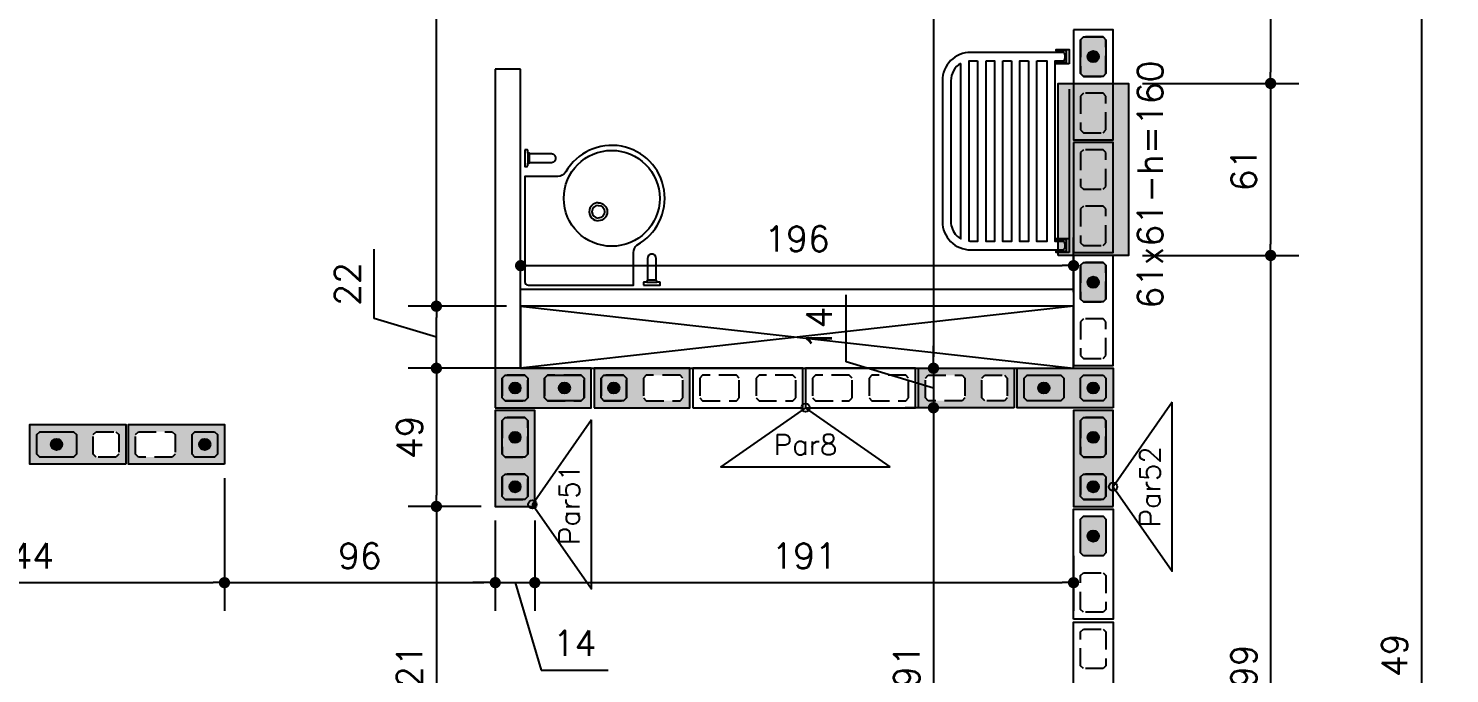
# Model space of a CAD drawing. Extents: x -14651 to 4582, y -13717 to -1290.
# Drawn here: x 2874 to 3378, y -12588 to -12359 of the extents above; entities that cross this region are included whole.
import ezdxf
from ezdxf.enums import TextEntityAlignment as Align

# ---------------------------------------------------------------- set-up
doc = ezdxf.new("R2010")
doc.units = 0
doc.header["$LTSCALE"] = 25
doc.linetypes.add('DASHED2', pattern=[0.375, 0.25, -0.125])
for name, color, linetype in [('213', 252, 'Continuous'), ('241', 2, 'Continuous'), ('247', 50, 'Continuous'), ('248', 100, 'Continuous'), ('ABERTURAS', 53, 'Continuous'), ('ALVENARIA NÃO ESTRUTURAL', 242, 'Continuous'), ('Arranque', 14, 'Continuous'), ('COTA', 1, 'Continuous'), ('FERRO', 5, 'Continuous'), ('Pena_1', 1, 'Continuous'), ('Pena_2', 2, 'Continuous'), ('PROJ', 252, 'Continuous'), ('TJANELA', 2, 'Continuous')]:
    doc.layers.add(name, color=color, linetype=linetype)
doc.styles.add('COTA', font='romans.shx')
doc.styles.add('Texto1', font='romans.shx', dxfattribs={"height": 9})
doc.dimstyles.new('forma', dxfattribs={"dimscale": 5, "dimtxt": 1.8, "dimasz": 0.8, "dimexe": 2, "dimexo": 1, "dimgap": 1, "dimtad": 1, "dimdec": 1, "dimzin": 9, "dimtxsty": 'COTA', "dimblk1": 'DOT', "dimblk2": 'DOT', "dimsah": 1, "dimcen": 0, "dimdle": 1, "dimclrd": 256, "dimclre": 256, "dimclrt": 2, "dimadec": 0, "dimazin": 0, "dimtfac": 1, "dimtdec": 0, "dimtmove": 0, "dimatfit": 3, "dimfxl": 1, "dimtolj": 1, "dimtzin": 0, "dimarcsym": 0})

# ---------------------------------------------------------------- blocks, each defined once
blk = doc.blocks.new('P3515')
at = {"layer": '248'}
h = blk.add_hatch(color=100, dxfattribs=at)
h.paths.add_polyline_path([(17, 7), (-17, 7), (-17, -7), (17, -7)])
h.paths.add_polyline_path([(-5.5, -3.5), (-6.5, -4.5), (-13.5, -4.5), (-14.5, -3.5), (-14.5, 3.5), (-13.5, 4.5), (-6.5, 4.5), (-5.5, 3.5)], flags=16)
h.paths.add_polyline_path([(0.5, 3.5), (1.5, 4.5), (13.5, 4.5), (14.5, 3.5), (14.5, -3.5), (13.5, -4.5), (1.5, -4.5), (0.5, -3.5)], flags=16)
blk.add_lwpolyline([(-17, -7), (17, -7), (17, 7), (-17, 7), (-17, -7)])
at = {"color": 1, "linetype": 'DASHED2'}
for points in [[(-14.5, -3.5), (-13.5, -4.5), (-6.5, -4.5), (-5.5, -3.5), (-5.5, 3.5), (-6.5, 4.5), (-13.5, 4.5), (-14.5, 3.5), (-14.5, -3.5)], [(0.5, -3.5), (1.5, -4.5), (13.5, -4.5), (14.5, -3.5), (14.5, 3.5), (13.5, 4.5), (1.5, 4.5), (0.5, 3.5), (0.5, -3.5)]]:
    blk.add_lwpolyline(points, dxfattribs=at)
blk = doc.blocks.new('P4015', base_point=(5842102.11612, -8124149.02973))
blk.add_lwpolyline([(5842082.61612, -8124156.02973), (5842121.61612, -8124156.02973), (5842121.61612, -8124142.02973), (5842082.61612, -8124142.02973), (5842082.61612, -8124156.02973)])
at = {"color": 1, "linetype": 'DASHED2'}
for points in [[(5842085.11612, -8124152.52973), (5842086.11612, -8124153.52973), (5842098.11612, -8124153.52973), (5842099.11612, -8124152.52973), (5842099.11612, -8124145.52973), (5842098.11612, -8124144.52973), (5842086.11612, -8124144.52973), (5842085.11612, -8124145.52973), (5842085.11612, -8124152.52973)], [(5842105.11612, -8124152.52973), (5842106.11612, -8124153.52973), (5842118.11612, -8124153.52973), (5842119.11612, -8124152.52973), (5842119.11612, -8124145.52973), (5842118.11612, -8124144.52973), (5842106.11612, -8124144.52973), (5842105.11612, -8124145.52973), (5842105.11612, -8124152.52973)]]:
    blk.add_lwpolyline(points, dxfattribs=at)
blk = doc.blocks.new('GR-1409')
at = {"layer": '213'}
h = blk.add_hatch(color=256, dxfattribs=at)
h.paths.add_polyline_path([(-6, 4.5), (-7, 3.5), (-7, -3.5), (-6, -4.5), (6, -4.5), (7, -3.5), (7, 3.5), (6, 4.5)])
h.paths.add_polyline_path([(-2, 0, 1), (2, 0, 1)], flags=16)
at = {"layer": 'Arranque'}
blk.add_hatch(color=256, dxfattribs=at).paths.add_polyline_path([(-2, 0, 1), (2, 0, 1)])
at = {"layer": '213'}
blk.add_lwpolyline([(-7, 3.5), (-6, 4.5), (6, 4.5), (7, 3.5), (7, -3.5), (6, -4.5), (-6, -4.5), (-7, -3.5), (-7, 3.5)], dxfattribs=at)
at = {"layer": 'FERRO', "linetype": 'Continuous'}
blk.add_circle((0, 0), 2, dxfattribs=at)
blk = doc.blocks.new('GR-0909')
at = {"layer": '213'}
h = blk.add_hatch(color=256, dxfattribs=at)
h.paths.add_polyline_path([(3.5, -4.5), (4.5, -3.5), (4.500001, 3.5), (3.500001, 4.5), (-3.499999, 4.5), (-4.499999, 3.5), (-4.5, -3.5), (-3.5, -4.5)])
h.paths.add_polyline_path([(-2, 0, -1), (2, 0, -1)], flags=16)
at = {"layer": 'Arranque'}
blk.add_hatch(color=256, dxfattribs=at).paths.add_polyline_path([(2, 0, 1), (-2, 0, 1)])
at = {"layer": '213'}
blk.add_lwpolyline([(3.500001, 4.5), (4.500001, 3.5), (4.5, -3.5), (3.5, -4.5), (-3.5, -4.5), (-4.5, -3.5), (-4.499999, 3.5), (-3.499999, 4.5), (3.500001, 4.5)], dxfattribs=at)
at = {"layer": 'FERRO', "linetype": 'Continuous'}
blk.add_circle((0, 0), 2, dxfattribs=at)
blk = doc.blocks.new('_IDNPAR_2')
at = {"color": 3}
blk.add_lwpolyline([(1, -0.7), (0, 0), (-1, -0.7)], close=True, dxfattribs=at)
blk.add_circle((0, 0), 0.05, dxfattribs=at)
at = {"layer": '247', "color": 2, "style": 'COTA', "flags": 8}
blk.add_attdef('ID', text='', height=0.24, dxfattribs=at).set_placement((0, -0.438), align=Align.MIDDLE_CENTER)
blk = doc.blocks.new('_Dot')
at = {"color": 0, "linetype": 'ByBlock', "lineweight": -2}
blk.add_line((-0.5, 0), (-1, 0), dxfattribs=at)
at = {"color": 0, "linetype": 'ByBlock', "const_width": 0.5}
blk.add_lwpolyline([(-0.25, 0, 1), (0.25, 0, 1)], format="xyb", close=True, dxfattribs=at)
blk = doc.blocks.new('*D109')
at = {"layer": 'COTA', "lineweight": -2, "transparency": 16777216}
for p, q in [((3263.52, -12014.6), (3324.39, -12014.6)), ((3314.39, -12018.6), (3314.39, -12374.6)), ((3269.02, -12378.6), (3324.39, -12378.6))]:
    blk.add_line(p, q, dxfattribs=at)
at = {"layer": 'Defpoints', "color": 0, "transparency": 16777216}
for p in [(3258.52, -12014.6), (3264.02, -12378.6), (3314.39, -12378.6)]:
    blk.add_point(p, dxfattribs=at)
at = {"layer": 'COTA', "lineweight": -2, "transparency": 16777216, "xscale": 4, "yscale": 4, "zscale": 4}
for p, rotation in [((3314.39, -12014.6), 90), ((3314.39, -12378.6), 270)]:
    blk.add_blockref('_Dot', p, dxfattribs=dict(at, rotation=rotation))
at = {"layer": 'COTA', "color": 2, "transparency": 16777216, "insert": (3304.89, -12196.6), "char_height": 9, "attachment_point": 5, "rotation": 90, "style": 'COTA'}
blk.add_mtext('\\A1;364 ', dxfattribs=at)
blk = doc.blocks.new('*D110')
at = {"layer": 'COTA', "lineweight": -2, "transparency": 16777216}
for p, q in [((3269.02, -12378.6), (3324.39, -12378.6)), ((3314.39, -12382.6), (3314.39, -12435.6)), ((3269.02, -12439.6), (3324.39, -12439.6))]:
    blk.add_line(p, q, dxfattribs=at)
at = {"layer": 'Defpoints', "color": 0, "transparency": 16777216}
for p in [(3264.02, -12378.6), (3264.02, -12439.6), (3314.39, -12439.6)]:
    blk.add_point(p, dxfattribs=at)
at = {"layer": 'COTA', "lineweight": -2, "transparency": 16777216, "xscale": 4, "yscale": 4, "zscale": 4}
for p, rotation in [((3314.39, -12378.6), 90), ((3314.39, -12439.6), 270)]:
    blk.add_blockref('_Dot', p, dxfattribs=dict(at, rotation=rotation))
at = {"layer": 'COTA', "color": 2, "transparency": 16777216, "insert": (3304.89, -12409.1), "char_height": 9, "attachment_point": 5, "rotation": 90, "style": 'COTA'}
blk.add_mtext('\\A1;61 ', dxfattribs=at)
blk = doc.blocks.new('*D111')
at = {"layer": 'COTA', "lineweight": -2, "transparency": 16777216}
for p, q in [((3269.02, -12439.6), (3324.39, -12439.6)), ((3314.39, -12443.6), (3314.39, -12734.6)), ((3269.02, -12738.6), (3324.39, -12738.6))]:
    blk.add_line(p, q, dxfattribs=at)
at = {"layer": 'Defpoints', "color": 0, "transparency": 16777216}
for p in [(3264.02, -12439.6), (3264.02, -12738.6), (3314.39, -12738.6)]:
    blk.add_point(p, dxfattribs=at)
at = {"layer": 'COTA', "lineweight": -2, "transparency": 16777216, "xscale": 4, "yscale": 4, "zscale": 4}
for p, rotation in [((3314.39, -12439.6), 90), ((3314.39, -12738.6), 270)]:
    blk.add_blockref('_Dot', p, dxfattribs=dict(at, rotation=rotation))
at = {"layer": 'COTA', "color": 2, "transparency": 16777216, "insert": (3304.89, -12589.1), "char_height": 9, "attachment_point": 5, "rotation": 90, "style": 'COTA'}
blk.add_mtext('\\A1;299 ', dxfattribs=at)
blk = doc.blocks.new('*D114')
at = {"layer": 'COTA', "lineweight": -2, "transparency": 16777216}
for p, q in [((3263.52, -12014.6), (3377.82, -12014.6)), ((3367.82, -12018.6), (3367.82, -13159.6)), ((3263.52, -13163.6), (3377.82, -13163.6))]:
    blk.add_line(p, q, dxfattribs=at)
at = {"layer": 'Defpoints', "color": 0, "transparency": 16777216}
for p in [(3258.52, -12014.6), (3258.52, -13163.6), (3367.82, -13163.6)]:
    blk.add_point(p, dxfattribs=at)
at = {"layer": 'COTA', "lineweight": -2, "transparency": 16777216, "xscale": 4, "yscale": 4, "zscale": 4}
for p, rotation in [((3367.82, -12014.6), 90), ((3367.82, -13163.6), 270)]:
    blk.add_blockref('_Dot', p, dxfattribs=dict(at, rotation=rotation))
at = {"layer": 'COTA', "color": 2, "transparency": 16777216, "insert": (3358.32, -12589.1), "char_height": 9, "attachment_point": 5, "rotation": 90, "style": 'COTA'}
blk.add_mtext('\\A1;1149 ', dxfattribs=at)
blk = doc.blocks.new('*D154')
at = {"layer": 'COTA', "lineweight": -2, "transparency": 16777216}
for p, q in [((2799.52, -12518.6), (2799.52, -12565.62)), ((2943.52, -12518.6), (2943.52, -12565.62)), ((2803.52, -12555.62), (2939.52, -12555.62))]:
    blk.add_line(p, q, dxfattribs=at)
at = {"layer": 'Defpoints', "color": 0, "transparency": 16777216}
for p in [(2799.52, -12513.6), (2943.52, -12513.6), (2943.52, -12555.62)]:
    blk.add_point(p, dxfattribs=at)
at = {"layer": 'COTA', "lineweight": -2, "transparency": 16777216, "xscale": 4, "yscale": 4, "zscale": 4, "rotation": 180}
blk.add_blockref('_Dot', (2799.52, -12555.62), dxfattribs=at)
at = {"layer": 'COTA', "lineweight": -2, "transparency": 16777216, "xscale": 4, "yscale": 4, "zscale": 4}
blk.add_blockref('_Dot', (2943.52, -12555.62), dxfattribs=at)
at = {"layer": 'COTA', "color": 2, "transparency": 16777216, "insert": (2871.52, -12546.12), "char_height": 9, "attachment_point": 5, "style": 'COTA'}
blk.add_mtext('\\A1;144 ', dxfattribs=at)
blk = doc.blocks.new('*D155')
at = {"layer": 'COTA', "lineweight": -2, "transparency": 16777216}
for p, q in [((2943.52, -12518.6), (2943.52, -12565.62)), ((3039.52, -12533.6), (3039.52, -12565.62)), ((2947.52, -12555.62), (3035.52, -12555.62))]:
    blk.add_line(p, q, dxfattribs=at)
at = {"layer": 'Defpoints', "color": 0, "transparency": 16777216}
for p in [(2943.52, -12513.6), (3039.52, -12528.6), (3039.52, -12555.62)]:
    blk.add_point(p, dxfattribs=at)
at = {"layer": 'COTA', "lineweight": -2, "transparency": 16777216, "xscale": 4, "yscale": 4, "zscale": 4, "rotation": 180}
blk.add_blockref('_Dot', (2943.52, -12555.62), dxfattribs=at)
at = {"layer": 'COTA', "lineweight": -2, "transparency": 16777216, "xscale": 4, "yscale": 4, "zscale": 4}
blk.add_blockref('_Dot', (3039.52, -12555.62), dxfattribs=at)
at = {"layer": 'COTA', "color": 2, "transparency": 16777216, "insert": (2991.52, -12546.12), "char_height": 9, "attachment_point": 5, "style": 'COTA'}
blk.add_mtext('\\A1;96 ', dxfattribs=at)
blk = doc.blocks.new('*D156')
at = {"layer": 'COTA', "lineweight": -2, "transparency": 16777216}
for p, q in [((3039.52, -12533.6), (3039.52, -12565.62)), ((3053.52, -12533.6), (3053.52, -12565.62)), ((3035.52, -12555.62), (3031.52, -12555.62)), ((3039.52, -12555.62), (3053.52, -12555.62)), ((3039.52, -12555.62), (3053.52, -12555.62)), ((3046.52, -12555.62), (3055.82, -12586.62)), ((3057.52, -12555.62), (3061.52, -12555.62)), ((3055.82, -12586.62), (3079.53, -12586.62))]:
    blk.add_line(p, q, dxfattribs=at)
at = {"layer": 'Defpoints', "color": 0, "transparency": 16777216}
for p in [(3039.52, -12528.6), (3053.52, -12528.6), (3053.52, -12555.62)]:
    blk.add_point(p, dxfattribs=at)
at = {"layer": 'COTA', "lineweight": -2, "transparency": 16777216, "xscale": 4, "yscale": 4, "zscale": 4}
blk.add_blockref('_Dot', (3039.52, -12555.62), dxfattribs=at)
at = {"layer": 'COTA', "lineweight": -2, "transparency": 16777216, "xscale": 4, "yscale": 4, "zscale": 4, "rotation": 180}
blk.add_blockref('_Dot', (3053.52, -12555.62), dxfattribs=at)
at = {"layer": 'COTA', "color": 2, "transparency": 16777216, "insert": (3067.67, -12577.12), "char_height": 9, "attachment_point": 5, "style": 'COTA'}
blk.add_mtext('\\A1;14 ', dxfattribs=at)
blk = doc.blocks.new('*D284')
at = {"layer": 'COTA', "lineweight": -2, "transparency": 16777216}
for p, q in [((3197.47, -12028.6), (3204.86, -12028.6)), ((3194.86, -12032.6), (3194.86, -12475.6)), ((3197.47, -12479.6), (3204.86, -12479.6))]:
    blk.add_line(p, q, dxfattribs=at)
at = {"layer": 'Defpoints', "color": 0, "transparency": 16777216}
for p in [(3192.47, -12028.6), (3192.47, -12479.6), (3194.86, -12479.6)]:
    blk.add_point(p, dxfattribs=at)
at = {"layer": 'COTA', "lineweight": -2, "transparency": 16777216, "xscale": 4, "yscale": 4, "zscale": 4}
for p, rotation in [((3194.86, -12028.6), 90), ((3194.86, -12479.6), 270)]:
    blk.add_blockref('_Dot', p, dxfattribs=dict(at, rotation=rotation))
at = {"layer": 'COTA', "color": 2, "transparency": 16777216, "insert": (3185.36, -12254.1), "char_height": 9, "attachment_point": 5, "rotation": 90, "style": 'COTA'}
blk.add_mtext('\\A1;451 ', dxfattribs=at)
blk = doc.blocks.new('*D285')
at = {"layer": 'COTA', "lineweight": -2, "transparency": 16777216}
for p, q in [((3163.86, -12477.3), (3163.86, -12453.58)), ((3194.86, -12475.6), (3194.86, -12471.6)), ((3194.86, -12486.6), (3163.86, -12477.3)), ((3194.86, -12479.6), (3194.86, -12493.6)), ((3194.86, -12479.6), (3194.86, -12493.6)), ((3197.47, -12479.6), (3204.86, -12479.6)), ((3194.03, -12493.6), (3184.86, -12493.6)), ((3194.86, -12497.6), (3194.86, -12501.6))]:
    blk.add_line(p, q, dxfattribs=at)
at = {"layer": 'Defpoints', "color": 0, "transparency": 16777216}
for p in [(3192.47, -12479.6), (3194.86, -12493.6), (3199.03, -12493.6)]:
    blk.add_point(p, dxfattribs=at)
at = {"layer": 'COTA', "lineweight": -2, "transparency": 16777216, "xscale": 4, "yscale": 4, "zscale": 4}
for p, rotation in [((3194.86, -12479.6), 270), ((3194.86, -12493.6), 90)]:
    blk.add_blockref('_Dot', p, dxfattribs=dict(at, rotation=rotation))
at = {"layer": 'COTA', "color": 2, "transparency": 16777216, "insert": (3154.36, -12465.44), "char_height": 9, "attachment_point": 5, "rotation": 90, "style": 'COTA'}
blk.add_mtext('\\A1;14 ', dxfattribs=at)
blk = doc.blocks.new('*D286')
at = {"layer": 'COTA', "lineweight": -2, "transparency": 16777216}
for p, q in [((3194.03, -12493.6), (3184.86, -12493.6)), ((3194.86, -12497.6), (3194.86, -12680.6)), ((3190.11, -12684.6), (3184.86, -12684.6))]:
    blk.add_line(p, q, dxfattribs=at)
at = {"layer": 'Defpoints', "color": 0, "transparency": 16777216}
for p in [(3199.03, -12493.6), (3194.86, -12684.6), (3195.11, -12684.6)]:
    blk.add_point(p, dxfattribs=at)
at = {"layer": 'COTA', "lineweight": -2, "transparency": 16777216, "xscale": 4, "yscale": 4, "zscale": 4}
for p, rotation in [((3194.86, -12493.6), 90), ((3194.86, -12684.6), 270)]:
    blk.add_blockref('_Dot', p, dxfattribs=dict(at, rotation=rotation))
at = {"layer": 'COTA', "color": 2, "transparency": 16777216, "insert": (3185.36, -12589.1), "char_height": 9, "attachment_point": 5, "rotation": 90, "style": 'COTA'}
blk.add_mtext('\\A1;191 ', dxfattribs=at)
blk = doc.blocks.new('*D289')
at = {"layer": 'COTA', "lineweight": -2, "transparency": 16777216}
for p, q in [((3034.52, -12479.6), (3008.64, -12479.6)), ((3018.64, -12483.6), (3018.64, -12524.6)), ((3034.52, -12528.6), (3008.64, -12528.6))]:
    blk.add_line(p, q, dxfattribs=at)
at = {"layer": 'Defpoints', "color": 0, "transparency": 16777216}
for p in [(3039.52, -12479.6), (3018.64, -12528.6), (3039.52, -12528.6)]:
    blk.add_point(p, dxfattribs=at)
at = {"layer": 'COTA', "lineweight": -2, "transparency": 16777216, "xscale": 4, "yscale": 4, "zscale": 4}
for p, rotation in [((3018.64, -12479.6), 90), ((3018.64, -12528.6), 270)]:
    blk.add_blockref('_Dot', p, dxfattribs=dict(at, rotation=rotation))
at = {"layer": 'COTA', "color": 2, "transparency": 16777216, "insert": (3009.14, -12504.1), "char_height": 9, "attachment_point": 5, "rotation": 90, "style": 'COTA'}
blk.add_mtext('\\A1;49 ', dxfattribs=at)
blk = doc.blocks.new('*D290')
at = {"layer": 'COTA', "lineweight": -2, "transparency": 16777216}
for p, q in [((3034.52, -12528.6), (3008.64, -12528.6)), ((3018.64, -12532.6), (3018.64, -12645.6)), ((3034.52, -12649.6), (3008.64, -12649.6))]:
    blk.add_line(p, q, dxfattribs=at)
at = {"layer": 'Defpoints', "color": 0, "transparency": 16777216}
for p in [(3039.52, -12528.6), (3018.64, -12649.6), (3039.52, -12649.6)]:
    blk.add_point(p, dxfattribs=at)
at = {"layer": 'COTA', "lineweight": -2, "transparency": 16777216, "xscale": 4, "yscale": 4, "zscale": 4}
for p, rotation in [((3018.64, -12528.6), 90), ((3018.64, -12649.6), 270)]:
    blk.add_blockref('_Dot', p, dxfattribs=dict(at, rotation=rotation))
at = {"layer": 'COTA', "color": 2, "transparency": 16777216, "insert": (3009.14, -12589.1), "char_height": 9, "attachment_point": 5, "rotation": 90, "style": 'COTA'}
blk.add_mtext('\\A1;121 ', dxfattribs=at)
blk = doc.blocks.new('*D293')
at = {"layer": 'COTA', "lineweight": -2, "transparency": 16777216}
for p, q in [((3029.52, -12028.6), (3008.64, -12028.6)), ((3018.64, -12453.6), (3018.64, -12032.6)), ((3043.52, -12457.6), (3008.64, -12457.6))]:
    blk.add_line(p, q, dxfattribs=at)
at = {"layer": 'Defpoints', "color": 0, "transparency": 16777216}
for p in [(3018.64, -12028.6), (3034.52, -12028.6), (3048.52, -12457.6)]:
    blk.add_point(p, dxfattribs=at)
at = {"layer": 'COTA', "lineweight": -2, "transparency": 16777216, "xscale": 4, "yscale": 4, "zscale": 4}
for p, rotation in [((3018.64, -12028.6), 90), ((3018.64, -12457.6), 270)]:
    blk.add_blockref('_Dot', p, dxfattribs=dict(at, rotation=rotation))
at = {"layer": 'COTA', "color": 2, "transparency": 16777216, "insert": (3009.14, -12243.1), "char_height": 9, "attachment_point": 5, "rotation": 90, "style": 'COTA'}
blk.add_mtext('\\A1;429 ', dxfattribs=at)
blk = doc.blocks.new('*D294')
at = {"layer": 'COTA', "lineweight": -2, "transparency": 16777216}
for p, q in [((3053.52, -12533.6), (3053.52, -12565.62)), ((3244.52, -12546.15), (3244.52, -12565.62)), ((3057.52, -12555.62), (3240.52, -12555.62))]:
    blk.add_line(p, q, dxfattribs=at)
at = {"layer": 'Defpoints', "color": 0, "transparency": 16777216}
for p in [(3053.52, -12528.6), (3244.52, -12541.15), (3244.52, -12555.62)]:
    blk.add_point(p, dxfattribs=at)
at = {"layer": 'COTA', "lineweight": -2, "transparency": 16777216, "xscale": 4, "yscale": 4, "zscale": 4, "rotation": 180}
blk.add_blockref('_Dot', (3053.52, -12555.62), dxfattribs=at)
at = {"layer": 'COTA', "lineweight": -2, "transparency": 16777216, "xscale": 4, "yscale": 4, "zscale": 4}
blk.add_blockref('_Dot', (3244.52, -12555.62), dxfattribs=at)
at = {"layer": 'COTA', "color": 2, "transparency": 16777216, "insert": (3149.02, -12546.12), "char_height": 9, "attachment_point": 5, "style": 'COTA'}
blk.add_mtext('\\A1;191 ', dxfattribs=at)
blk = doc.blocks.new('layout-inferior 2')
at = {"layer": 'ALVENARIA NÃO ESTRUTURAL'}
for p, q in [((28785.58, -12373.6), (28785.58, -12479.6)), ((28794.58, -12373.6), (28785.58, -12373.6)), ((28794.58, -12479.6), (28794.58, -12373.6)), ((28794.58, -12451.6), (28990.58, -12451.6)), ((28794.58, -12451.6), (28990.58, -12451.6)), ((28990.58, -12457.6), (28794.58, -12457.6))]:
    blk.add_line(p, q, dxfattribs=at)
at = {"layer": 'Pena_1'}
for p, q in [((28794.58, -12457.6), (28990.58, -12479.6)), ((28990.58, -12457.6), (28794.58, -12479.6))]:
    blk.add_line(p, q, dxfattribs=at)
at = {"layer": 'Pena_2'}
for p, q in [((28990.58, -12457.6), (28794.58, -12457.6)), ((28990.58, -12479.6), (28990.58, -12457.6)), ((28794.58, -12479.6), (28990.58, -12479.6))]:
    blk.add_line(p, q, dxfattribs=at)
blk.add_lwpolyline([(28794.58, -12457.6), (28794.58, -12479.6)], dxfattribs=at)
at = {"layer": 'PROJ'}
for p, q in [((28989.08, -12380.6), (28989.08, -12437.6)), ((28797.07, -12403.29), (28797.07, -12406.9)), ((28797.77, -12406.6), (28797.77, -12403.6)), ((28842.58, -12448.41), (28839.58, -12448.41)), ((28839.27, -12449.1), (28842.88, -12449.1))]:
    blk.add_line(p, q, dxfattribs=at)
for points in [[(28954.08, -12437.6), (28986.58, -12437.6, 0.414214), (28987.58, -12436.6), (28987.58, -12435.6, 0.414214), (28986.58, -12434.6), (28984.08, -12434.6), (28984.08, -12370.6), (28986.58, -12370.6, 0.414171), (28987.58, -12369.6), (28987.58, -12368.6, 0.414214), (28986.58, -12367.6), (28954.08, -12367.6, 0.414214), (28944.08, -12377.6), (28944.08, -12427.6, 0.414214)], [(28950.61, -12371.49, 0.26453), (28947.08, -12377.7), (28947.08, -12427.58, 0.199638), (28949.13, -12432.53, 0.065744), (28950.62, -12433.66)], [(28956.57, -12370.6), (28956.57, -12434.6), (28954.15, -12434.6, -0.018835), (28953.62, -12434.58), (28953.61, -12370.62, -0.016188), (28954.06, -12370.6)], [(28834.58, -12438.54, -0.216275), (28835.77, -12435.91, 1.324771), (28810.56, -12409.99, -0.246113), (28807.72, -12411.6), (28796.08, -12411.6), (28796.08, -12449, 0.414214), (28797.18, -12450.1), (28834.58, -12450.1), (28834.58, -12438.54)], [(28796.08, -12402.1), (28796.08, -12408.1), (28796.77, -12408.1, 0.36602), (28797.07, -12407.79), (28797.07, -12406.9), (28797.46, -12406.9, 0.368201), (28797.77, -12406.6), (28805.52, -12406.6, 1.035756), (28805.52, -12403.6), (28797.77, -12403.6, 0.368204), (28797.46, -12403.29), (28797.07, -12403.29), (28797.07, -12402.4, 0.36603), (28796.77, -12402.1)], [(28838.08, -12450.1), (28844.08, -12450.1), (28844.08, -12449.41, 0.36602), (28843.77, -12449.1), (28842.88, -12449.1), (28842.88, -12448.71, 0.368201), (28842.58, -12448.41), (28842.58, -12440.65, 1.035756), (28839.58, -12440.65), (28839.58, -12448.41, 0.368204), (28839.27, -12448.71), (28839.27, -12449.1), (28838.38, -12449.1, 0.36603), (28838.08, -12449.41)]]:
    blk.add_lwpolyline(points, format="xyb", close=True, dxfattribs=at)
for points in [[(28989.08, -12371.6), (28984.58, -12371.6), (28984.58, -12371.1), (28988.08, -12371.1), (28988.08, -12367.1), (28984.42, -12367.1), (28984.42, -12366.6), (28989.08, -12366.6)], [(28959.57, -12370.6), (28962.57, -12370.6), (28962.57, -12434.6), (28959.57, -12434.6)], [(28977.57, -12370.6), (28981.06, -12370.6), (28981.08, -12434.6), (28977.57, -12434.6)], [(28989.08, -12438.6), (28984.42, -12438.6), (28984.42, -12438.1), (28988.08, -12438.1), (28988.08, -12434.1), (28984.58, -12434.1), (28984.58, -12433.6), (28989.08, -12433.6)]]:
    blk.add_lwpolyline(points, close=True, dxfattribs=at)
for points in [[(28968.57, -12370.6), (28968.57, -12434.6), (28965.57, -12434.6), (28965.57, -12370.6)], [(28965.57, -12370.6), (28968.57, -12370.6)], [(28974.57, -12370.6), (28974.57, -12434.6), (28971.57, -12434.6), (28971.57, -12370.6), (28974.57, -12370.6)]]:
    blk.add_lwpolyline(points, dxfattribs=at)
for points in [[(28822.08, -12420.9, 1), (28822.08, -12427.3, 1)], [(28822.08, -12421.85, 1), (28822.08, -12426.35, 1)], [(28822.08, -12420.9, -1), (28822.08, -12427.3, -1)], [(28822.08, -12421.85, -1), (28822.08, -12426.35, -1)], [(28834.58, -12438.54, -0.000095), (28834.58, -12438.54, -0.000095)]]:
    blk.add_lwpolyline(points, format="xyb", dxfattribs=at)
blk.add_circle((28826.86, -12419.35), 17, dxfattribs=at)
blk = doc.blocks.new('*D345')
at = {"layer": 'COTA', "lineweight": -2, "transparency": 16777216}
for p, q in [((3048.52, -12452.6), (3048.52, -12433.21)), ((3244.52, -12452.6), (3244.52, -12433.21)), ((3052.52, -12443.21), (3240.52, -12443.21))]:
    blk.add_line(p, q, dxfattribs=at)
at = {"layer": 'Defpoints', "color": 0, "transparency": 16777216}
for p in [(3244.52, -12443.21), (3048.52, -12457.6), (3244.52, -12457.6)]:
    blk.add_point(p, dxfattribs=at)
at = {"layer": 'COTA', "lineweight": -2, "transparency": 16777216, "xscale": 4, "yscale": 4, "zscale": 4, "rotation": 180}
blk.add_blockref('_Dot', (3048.52, -12443.21), dxfattribs=at)
at = {"layer": 'COTA', "lineweight": -2, "transparency": 16777216, "xscale": 4, "yscale": 4, "zscale": 4}
blk.add_blockref('_Dot', (3244.52, -12443.21), dxfattribs=at)
at = {"layer": 'COTA', "color": 2, "transparency": 16777216, "insert": (3146.52, -12433.71), "char_height": 9, "attachment_point": 5, "style": 'COTA'}
blk.add_mtext('\\A1;196 ', dxfattribs=at)
blk = doc.blocks.new('*D317')
at = {"layer": 'COTA', "lineweight": -2, "transparency": 16777216}
for p, q in [((2996.64, -12462), (2996.64, -12437.43)), ((3043.52, -12457.6), (3008.64, -12457.6)), ((3018.64, -12468.6), (2996.64, -12462)), ((3018.64, -12475.6), (3018.64, -12461.6)), ((3043.52, -12479.6), (3008.64, -12479.6))]:
    blk.add_line(p, q, dxfattribs=at)
at = {"layer": 'Defpoints', "color": 0, "transparency": 16777216}
for p in [(3018.64, -12457.6), (3048.52, -12457.6), (3048.52, -12479.6)]:
    blk.add_point(p, dxfattribs=at)
at = {"layer": 'COTA', "lineweight": -2, "transparency": 16777216, "xscale": 4, "yscale": 4, "zscale": 4}
for p, rotation in [((3018.64, -12457.6), 90), ((3018.64, -12479.6), 270)]:
    blk.add_blockref('_Dot', p, dxfattribs=dict(at, rotation=rotation))
at = {"layer": 'COTA', "color": 2, "transparency": 16777216, "insert": (2987.14, -12449.71), "char_height": 9, "attachment_point": 5, "rotation": 90, "style": 'COTA'}
blk.add_mtext('\\A1;22 ', dxfattribs=at)

msp = doc.modelspace()

# ---------------------------------------------------------------- hatches: boundary and pattern name
at = {"layer": 'ABERTURAS', "transparency": 33554457}
msp.add_hatch(color=256, dxfattribs=at).paths.add_polyline_path([(3239.02, -12439.6), (3239.02, -12378.6), (3264.02, -12378.6), (3264.02, -12439.6)])

# ---------------------------------------------------------------- linework, layer by layer
at = {"layer": 'ABERTURAS'}
msp.add_lwpolyline([(3239.02, -12439.6), (3239.02, -12378.6), (3264.02, -12378.6), (3264.02, -12439.6)], close=True, dxfattribs=at)

# ---------------------------------------------------------------- block references
at = {"rotation": 90}
for p in [(3251.52, -12369.1), (3251.52, -12449.1), (3046.52, -12504.1), (3251.52, -12504.1), (3251.52, -12539.1)]:
    msp.add_blockref('GR-1409', p, dxfattribs=at)
for name, p in [('GR-0909', (3046.52, -12486.6)), ('GR-1409', (3064.02, -12486.6)), ('GR-0909', (3081.52, -12486.6)), ('GR-1409', (3234.02, -12486.6)), ('GR-0909', (3251.52, -12486.6)), ('GR-1409', (2884.02, -12506.6)), ('GR-0909', (2936.52, -12506.6)), ('GR-0909', (3046.52, -12521.6)), ('GR-0909', (3251.52, -12521.6))]:
    msp.add_blockref(name, p)
at = {"layer": '241'}
for name, p, rotation in [('P4015', (3251.52, -12379.1), 270.0000000000007), ('P4015', (3251.52, -12419.1), 270.0000000000007), ('P4015', (3251.52, -12459.1), 270.0000000000007), ('P3515', (3046.52, -12511.6), 90.00000000000001), ('P3515', (3251.52, -12511.6), 90.00000000000001)]:
    msp.add_blockref(name, p, dxfattribs=dict(at, rotation=rotation))
for name, p in [('P3515', (3056.52, -12486.6)), ('P3515', (3091.52, -12486.6)), ('P4015', (3129.02, -12486.6)), ('P4015', (3169.02, -12486.6))]:
    msp.add_blockref(name, p, dxfattribs=at)
at = {"layer": '241', "xscale": -1}
for p in [(3206.52, -12486.6), (3241.52, -12486.6), (2891.52, -12506.6), (2926.52, -12506.6)]:
    msp.add_blockref('P3515', p, dxfattribs=at)
at = {"layer": '241', "xscale": -1, "rotation": 270}
for p in [(3251.52, -12549.1), (3251.52, -12589.1)]:
    msp.add_blockref('P4015', p, dxfattribs=at)
at = {"layer": '247', "linetype": 'Continuous', "xscale": 30, "yscale": 30, "zscale": 30}
msp.add_blockref('_IDNPAR_2', (3149.52, -12493.6), dxfattribs=at).add_auto_attribs({'ID': 'Par8'})
at = {"layer": '247', "linetype": 'Continuous', "xscale": 30, "yscale": 30, "zscale": 30, "rotation": 90}
for p, values in [((3258.52, -12521.6), {'ID': 'Par52'}), ((3052.66, -12527.86), {'ID': 'Par51'})]:
    msp.add_blockref('_IDNPAR_2', p, dxfattribs=at).add_auto_attribs(values)
at = {"layer": 'COTA'}
msp.add_blockref('layout-inferior 2', (-25746.06, 0), dxfattribs=at)

# ---------------------------------------------------------------- texts
at = {"layer": 'TJANELA', "style": 'Texto1'}
msp.add_text('61x61-h=160', height=9, rotation=90, dxfattribs=at).set_placement((3276.23, -12414.45), align=Align.CENTER)

# ---------------------------------------------------------------- dimensions: what is measured, and where the dimension line sits
at = {"layer": 'COTA'}
for base, p1, p2, override, picture, middle in [((3314.39, -12378.6), (3258.52, -12014.6), (3264.02, -12378.6), {"dimpost": ' '}, '*D109', (3304.89, -12196.6)), ((3367.82, -13163.6), (3258.52, -12014.6), (3258.52, -13163.6), {"dimpost": ' '}, '*D114', (3358.32, -12589.1)), ((3018.64, -12028.6), (3048.52, -12457.6), (3034.52, -12028.6), {"dimpost": ' '}, '*D293', (3009.14, -12243.1)), ((3194.86, -12479.6), (3192.47, -12028.6), (3192.47, -12479.6), {"dimpost": ' '}, '*D284', (3185.36, -12254.1)), ((3314.39, -12439.6), (3264.02, -12378.6), (3264.02, -12439.6), {"dimpost": ' ', "dimtmove": 1}, '*D110', (3304.89, -12409.1)), ((3018.64, -12457.6), (3048.52, -12479.6), (3048.52, -12457.6), {"dimpost": ' ', "dimtmove": 1}, '*D317', (2987.14, -12457)), ((3314.39, -12738.6), (3264.02, -12439.6), (3264.02, -12738.6), {"dimpost": ' ', "dimtmove": 1}, '*D111', (3304.89, -12589.1)), ((3194.86, -12493.6), (3192.47, -12479.6), (3199.03, -12493.6), {"dimpost": ' ', "dimtmove": 1}, '*D285', (3154.36, -12472.3)), ((3018.64, -12528.6), (3039.52, -12479.6), (3039.52, -12528.6), {"dimpost": ' '}, '*D289', (3009.14, -12504.1)), ((3194.86, -12684.6), (3199.03, -12493.6), (3195.11, -12684.6), {"dimpost": ' ', "dimtmove": 1}, '*D286', (3185.36, -12589.1)), ((3018.64, -12649.6), (3039.52, -12528.6), (3039.52, -12649.6), {"dimpost": ' ', "dimtmove": 1}, '*D290', (3009.14, -12589.1))]:
    dim = msp.add_linear_dim(base=base, p1=p1, p2=p2, angle=90, dimstyle='forma', override=override, dxfattribs=at)
    dim.commit()
    dim.dimension.update_dxf_attribs({"geometry": picture, "text_midpoint": middle})
for base, p1, p2, override, picture, middle in [((3244.52, -12443.21), (3048.52, -12457.6), (3244.52, -12457.6), {"dimpost": ' '}, '*D345', (3146.52, -12433.71)), ((2943.52, -12555.62), (2799.52, -12513.6), (2943.52, -12513.6), {"dimpost": ' ', "dimtmove": 1}, '*D154', (2871.52, -12546.12)), ((3039.52, -12555.62), (2943.52, -12513.6), (3039.52, -12528.6), {"dimpost": ' ', "dimtmove": 1}, '*D155', (2991.52, -12546.12)), ((3053.52, -12555.62), (3039.52, -12528.6), (3053.52, -12528.6), {"dimpost": ' ', "dimtmove": 1}, '*D156', (3060.82, -12577.12)), ((3244.52, -12555.62), (3053.52, -12528.6), (3244.52, -12541.15), {"dimpost": ' '}, '*D294', (3149.02, -12546.12))]:
    dim = msp.add_linear_dim(base=base, p1=p1, p2=p2, dimstyle='forma', override=override, dxfattribs=at)
    dim.commit()
    dim.dimension.update_dxf_attribs({"geometry": picture, "text_midpoint": middle})

doc.saveas('drawing.dxf')
